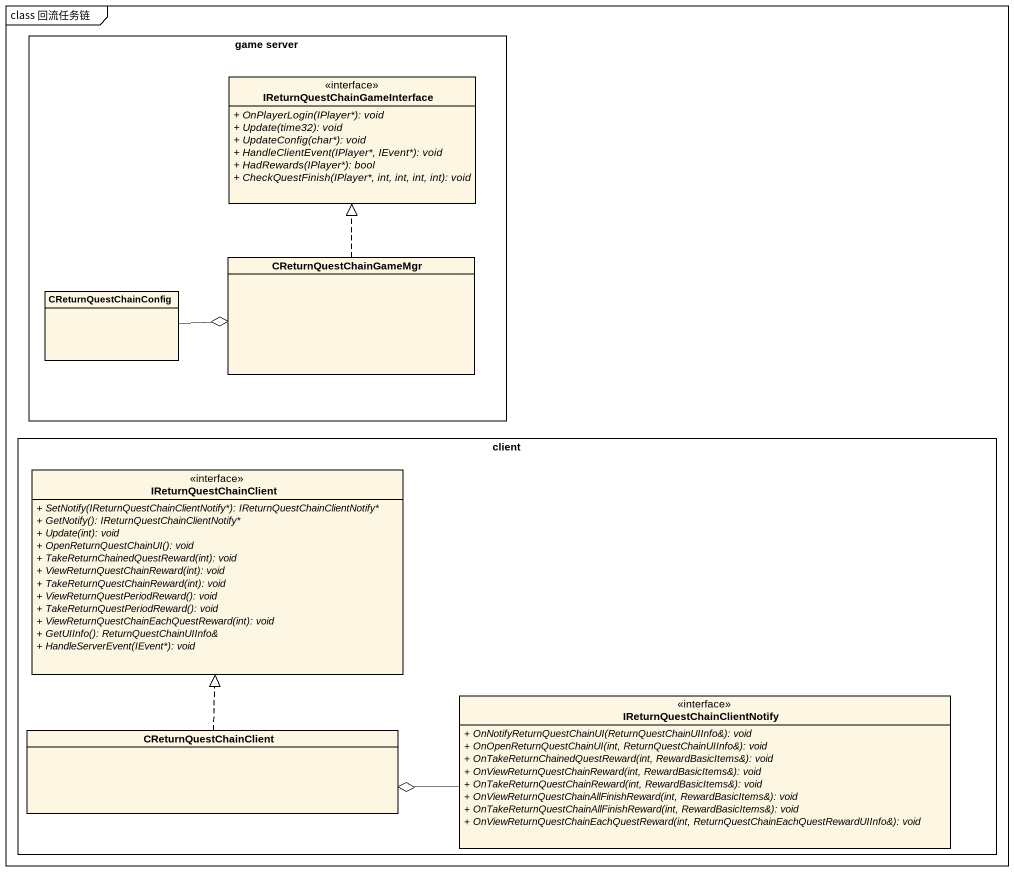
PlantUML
@startuml
mainframe class 回流任务链
hide circle
hide empty members
skinparam classAttributeIconSize 0
rectangle "game server" as game_server {
  class "IReturnQuestChainGameInterface" as IReturnQuestChainGameInterfa <<interface>> {
    {abstract} + OnPlayerLogin(IPlayer*): void
    {abstract} + Update(time32): void
    {abstract} + UpdateConfig(char*): void
    {abstract} + HandleClientEvent(IPlayer*, IEvent*): void
    {abstract} + HadRewards(IPlayer*): bool
    {abstract} + CheckQuestFinish(IPlayer*, int, int, int, int): void
  }
  class CReturnQuestChainGameMgr
  class CReturnQuestChainConfig
}
rectangle client {
  class IReturnQuestChainClient <<interface>> {
    {abstract} + SetNotify(IReturnQuestChainClientNotify*): IReturnQuestChainClientNotify*
    {abstract} + GetNotify(): IReturnQuestChainClientNotify*
    {abstract} + Update(int): void
    {abstract} + OpenReturnQuestChainUI(): void
    {abstract} + TakeReturnChainedQuestReward(int): void
    {abstract} + ViewReturnQuestChainReward(int): void
    {abstract} + TakeReturnQuestChainReward(int): void
    {abstract} + ViewReturnQuestPeriodReward(): void
    {abstract} + TakeReturnQuestPeriodReward(): void
    {abstract} + ViewReturnQuestChainEachQuestReward(int): void
    {abstract} + GetUIInfo(): ReturnQuestChainUIInfo&
    {abstract} + HandleServerEvent(IEvent*): void
  }
  class "IReturnQuestChainClientNotify" as IReturnQuestChainClientNotif <<interface>> {
    {abstract} + OnNotifyReturnQuestChainUI(ReturnQuestChainUIInfo&): void
    {abstract} + OnOpenReturnQuestChainUI(int, ReturnQuestChainUIInfo&): void
    {abstract} + OnTakeReturnChainedQuestReward(int, RewardBasicItems&): void
    {abstract} + OnViewReturnQuestChainReward(int, RewardBasicItems&): void
    {abstract} + OnTakeReturnQuestChainReward(int, RewardBasicItems&): void
    {abstract} + OnViewReturnQuestChainAllFinishReward(int, RewardBasicItems&): void
    {abstract} + OnTakeReturnQuestChainAllFinishReward(int, RewardBasicItems&): void
    {abstract} + OnViewReturnQuestChainEachQuestReward(int, ReturnQuestChainEachQuestRewardUIInfo&): void
  }
  class CReturnQuestChainClient
}
CReturnQuestChainGameMgr .up.|> IReturnQuestChainGameInterfa
CReturnQuestChainConfig -right-o CReturnQuestChainGameMgr
IReturnQuestChainClientNotif -left-o CReturnQuestChainClient
CReturnQuestChainClient .up.|> IReturnQuestChainClient
@enduml
